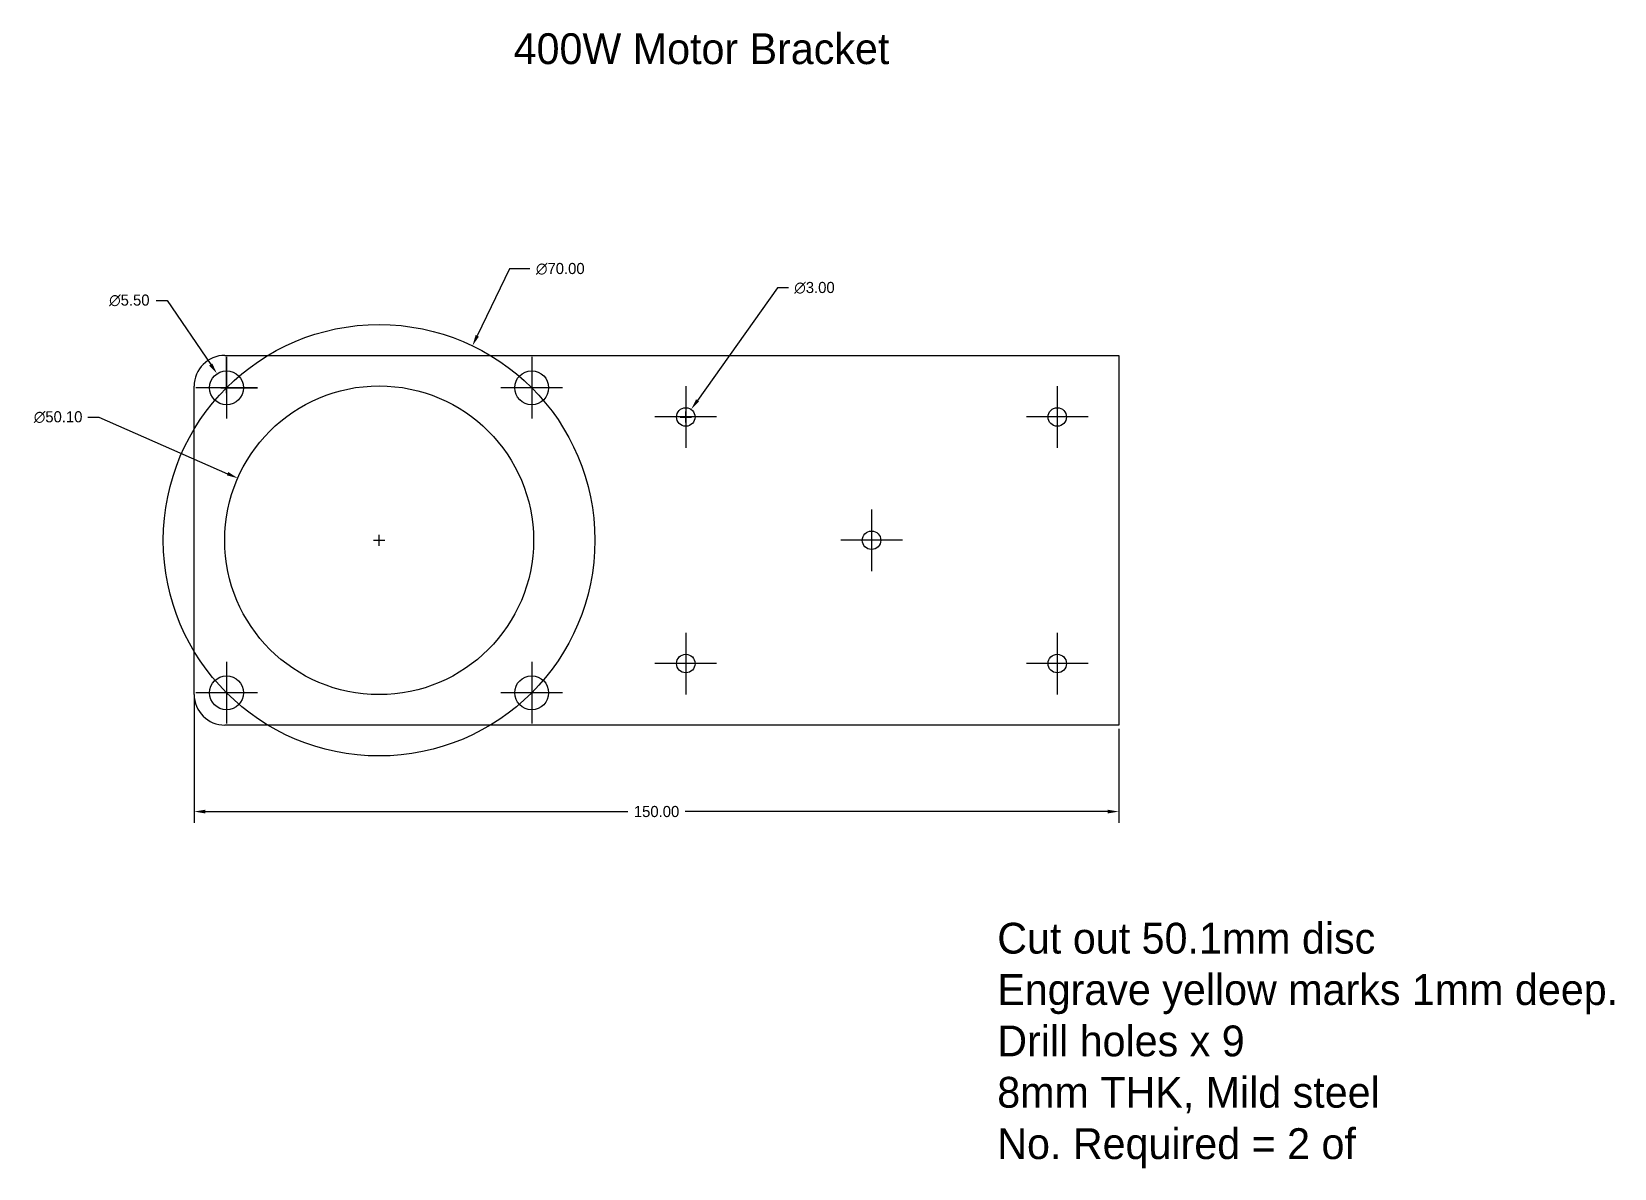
# Model space of a CAD drawing. Header units: inches. Extents: x -149 to 108, y -174 to 10.
import ezdxf

# ---------------------------------------------------------------- set-up
doc = ezdxf.new("R2010")
doc.units = ezdxf.units.IN
doc.header["$MEASUREMENT"] = 0
doc.dimstyles.get("Standard").update_dxf_attribs({"dimscale": 10, "dimtxt": 0.18, "dimasz": 0.18, "dimexe": 0.18, "dimexo": 0.0625, "dimgap": 0.09, "dimtad": 0, "dimtih": 1, "dimtoh": 1, "dimzin": 0, "dimdsep": 46, "dimtxsty": 'Standard', "dimcen": 0.09, "dimadec": 0, "dimazin": 0, "dimtfac": 1, "dimtofl": 0, "dimtmove": 0, "dimatfit": 3, "dimfxl": 1, "dimtolj": 1, "dimtzin": 0, "dimarcsym": 0})

# ---------------------------------------------------------------- blocks, each defined once
blk = doc.blocks.new('*D1')
at = {"color": 0, "lineweight": -2}
for p, q in [((-71.28, -28.27), (-76.5, -39.13)), ((-67.98, -28.27), (-71.28, -28.27)), ((-92.42, -73.21), (-92.42, -71.41)), ((-93.32, -72.31), (-91.52, -72.31))]:
    blk.add_line(p, q, dxfattribs=at)
at = {"color": 0}
blk.add_solid([(-76.77, -39), (-76.23, -39.26), (-77.28, -40.75)], dxfattribs=at)
at = {"layer": 'Defpoints', "color": 0}
for p in [(-77.28, -40.75), (-107.57, -103.86)]:
    blk.add_point(p, dxfattribs=at)
at = {"color": 0, "insert": (-63.03, -28.27), "char_height": 1.8, "attachment_point": 5}
blk.add_mtext('\\A1;∅70.00', dxfattribs=at)
blk = doc.blocks.new('*D2')
at = {"color": 0, "lineweight": -2}
for p, q in [((-128.59, -33.39), (-126.79, -33.39)), ((-126.79, -33.39), (-119.73, -43.79)), ((-118.07, -47.56), (-116.27, -47.56)), ((-117.17, -48.46), (-117.17, -46.66))]:
    blk.add_line(p, q, dxfattribs=at)
at = {"color": 0}
blk.add_solid([(-119.48, -43.62), (-119.98, -43.96), (-118.72, -45.28)], dxfattribs=at)
at = {"layer": 'Defpoints', "color": 0}
for p in [(-118.72, -45.28), (-115.63, -49.83)]:
    blk.add_point(p, dxfattribs=at)
at = {"color": 0, "insert": (-132.94, -33.39), "char_height": 1.8, "attachment_point": 5}
blk.add_mtext('\\A1;∅5.50', dxfattribs=at)
blk = doc.blocks.new('*D3')
at = {"color": 0, "lineweight": -2}
for p, q in [((-139.69, -52.33), (-137.89, -52.33)), ((-137.89, -52.33), (-117.01, -61.51)), ((-92.42, -73.21), (-92.42, -71.41)), ((-93.32, -72.31), (-91.52, -72.31))]:
    blk.add_line(p, q, dxfattribs=at)
at = {"color": 0}
blk.add_solid([(-116.88, -61.23), (-117.13, -61.78), (-115.36, -62.23)], dxfattribs=at)
at = {"layer": 'Defpoints', "color": 0}
for p in [(-115.36, -62.23), (-69.49, -82.38)]:
    blk.add_point(p, dxfattribs=at)
at = {"color": 0, "insert": (-144.49, -52.33), "char_height": 1.8, "attachment_point": 5}
blk.add_mtext('\\A1;∅50.10', dxfattribs=at)
blk = doc.blocks.new('*D4')
at = {"color": 0, "lineweight": -2}
for p, q in [((-27.8, -31.35), (-40.76, -49.62)), ((-26, -31.35), (-27.8, -31.35)), ((-43.57, -52.31), (-41.77, -52.31)), ((-42.67, -53.21), (-42.67, -51.41))]:
    blk.add_line(p, q, dxfattribs=at)
at = {"color": 0}
blk.add_solid([(-41.01, -49.44), (-40.52, -49.79), (-41.81, -51.08)], dxfattribs=at)
at = {"layer": 'Defpoints', "color": 0}
for p in [(-41.81, -51.08), (-43.54, -53.53)]:
    blk.add_point(p, dxfattribs=at)
at = {"color": 0, "insert": (-21.8, -31.35), "char_height": 1.8, "attachment_point": 5}
blk.add_mtext('\\A1;∅3.00', dxfattribs=at)
blk = doc.blocks.new('*D5')
at = {"color": 0, "lineweight": -2}
for p, q in [((-122.42, -97.93), (-122.42, -118.13)), ((27.58, -102.93), (27.58, -118.13)), ((-120.62, -116.33), (-52.07, -116.33)), ((25.78, -116.33), (-42.77, -116.33))]:
    blk.add_line(p, q, dxfattribs=at)
at = {"color": 0}
for points in [[(-120.62, -116.03), (-120.62, -116.63), (-122.42, -116.33)], [(25.78, -116.03), (25.78, -116.63), (27.58, -116.33)]]:
    blk.add_solid(points, dxfattribs=at)
at = {"layer": 'Defpoints', "color": 0}
for p in [(-122.42, -97.31), (27.58, -102.31), (27.58, -116.33)]:
    blk.add_point(p, dxfattribs=at)
at = {"color": 0, "insert": (-47.42, -116.33), "char_height": 1.8, "attachment_point": 5}
blk.add_mtext('\\A1;150.00', dxfattribs=at)

msp = doc.modelspace()

# ---------------------------------------------------------------- linework, layer by layer
for p, q in [((-117.424, -42.306), (27.576, -42.306)), ((27.576, -42.306), (27.576, -102.306)), ((-122.424, -97.306), (-122.424, -47.306)), ((27.576, -102.306), (-117.424, -102.306))]:
    msp.add_line(p, q)
at = {"color": 2}
for p, q in [((-117.172, -47.558), (-117.172, -42.558)), ((-117.172, -42.558), (-117.172, -52.558)), ((-67.675, -42.558), (-67.675, -52.558)), ((-112.172, -47.558), (-122.172, -47.558)), ((-117.172, -47.558), (-112.172, -47.558)), ((-62.675, -47.558), (-72.675, -47.558)), ((-42.675, -47.306), (-42.675, -57.306)), ((17.576, -47.306), (17.576, -57.306)), ((-37.675, -52.306), (-47.675, -52.306)), ((22.576, -52.306), (12.576, -52.306)), ((-12.549, -67.306), (-12.549, -77.306)), ((-7.549, -72.306), (-17.549, -72.306)), ((-42.675, -87.306), (-42.675, -97.306)), ((17.576, -87.306), (17.576, -97.306)), ((-117.172, -92.055), (-117.172, -102.055)), ((-67.675, -92.055), (-67.675, -102.055)), ((-37.675, -92.306), (-47.675, -92.306)), ((22.576, -92.306), (12.576, -92.306)), ((-112.172, -97.055), (-122.172, -97.055)), ((-62.675, -97.055), (-72.675, -97.055))]:
    msp.add_line(p, q, dxfattribs=at)
at = {"color": 5}
msp.add_circle((-92.424, -72.306), 35, dxfattribs=at)
for centre, radius in [((-117.172, -47.558), 2.75), ((-67.675, -47.558), 2.75), ((-92.424, -72.306), 25.05), ((-42.675, -52.306), 1.5), ((17.576, -52.306), 1.5), ((-12.549, -72.306), 1.5), ((-42.675, -92.306), 1.5), ((17.576, -92.306), 1.5), ((-117.172, -97.055), 2.75), ((-67.675, -97.055), 2.75)]:
    msp.add_circle(centre, radius)
for centre, start, end in [((-117.424, -47.306), 90, 180), ((-117.424, -97.306), 180, 270)]:
    msp.add_arc(centre, 5, start, end)

# ---------------------------------------------------------------- texts
at = {"char_height": 5, "attachment_point": 1}
for s, insert, width in [('400W Motor Bracket', (-70.6, 9.954), 165.63835), ('Cut out 50.1mm disc\\PEngrave yellow marks 1mm deep.\\PDrill holes x 9\\P8mm THK, Mild steel\\PNo. Required = 2 of', (7.848, -134.37), 195.17549)]:
    msp.add_mtext(s, dxfattribs=dict(at, insert=insert, width=width))

# ---------------------------------------------------------------- dimensions: what is measured, and where the dimension line sits
at = {"color": 5}
for p1, p2, picture, middle in [((-107.572, -103.858), (-77.275, -40.754), '*D1', (-63.03, -28.267)), ((-43.543, -53.529), (-41.806, -51.083), '*D4', (-21.796, -31.351)), ((-115.628, -49.833), (-118.716, -45.282), '*D2', (-132.937, -33.387)), ((-69.49, -82.383), (-115.358, -62.23), '*D3', (-144.488, -52.331))]:
    dim = msp.add_diameter_dim_2p(p1=p1, p2=p2, dimstyle='Standard', dxfattribs=at)
    dim.commit()
    dim.dimension.update_dxf_attribs({"geometry": picture, "text_midpoint": middle, "dimtype": 163})
dim = msp.add_linear_dim(base=(27.576, -116.33), p1=(-122.424, -97.306), p2=(27.576, -102.306), dimstyle='Standard', dxfattribs=at)
dim.commit()
dim.dimension.update_dxf_attribs({"geometry": '*D5', "text_midpoint": (-47.424, -116.33)})

doc.saveas('drawing.dxf')
